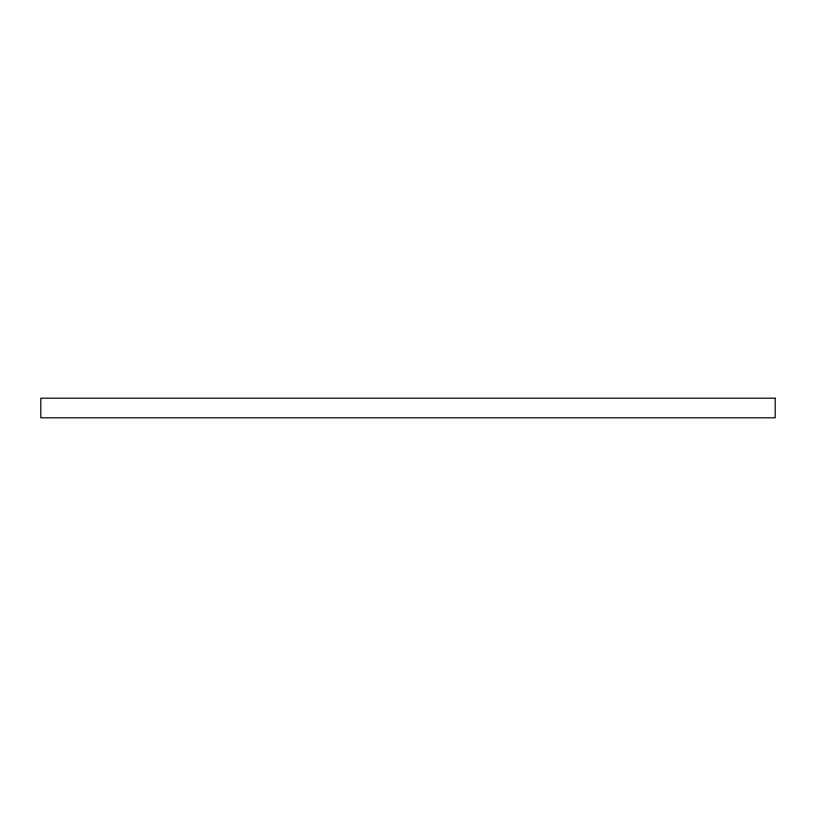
<?xml version="1.0" encoding="UTF-8"?>
<svg xmlns="http://www.w3.org/2000/svg" width="816" height="816" viewBox="0 0 816 816"><rect width="100%" height="100%" fill="white"/><g stroke="black" fill="none" stroke-linecap="round" stroke-linejoin="round"><path stroke-width="1.22" d="M775.2 398.208L40.8 398.208L40.8 417.792L775.2 417.792L775.2 398.208"/></g></svg>
